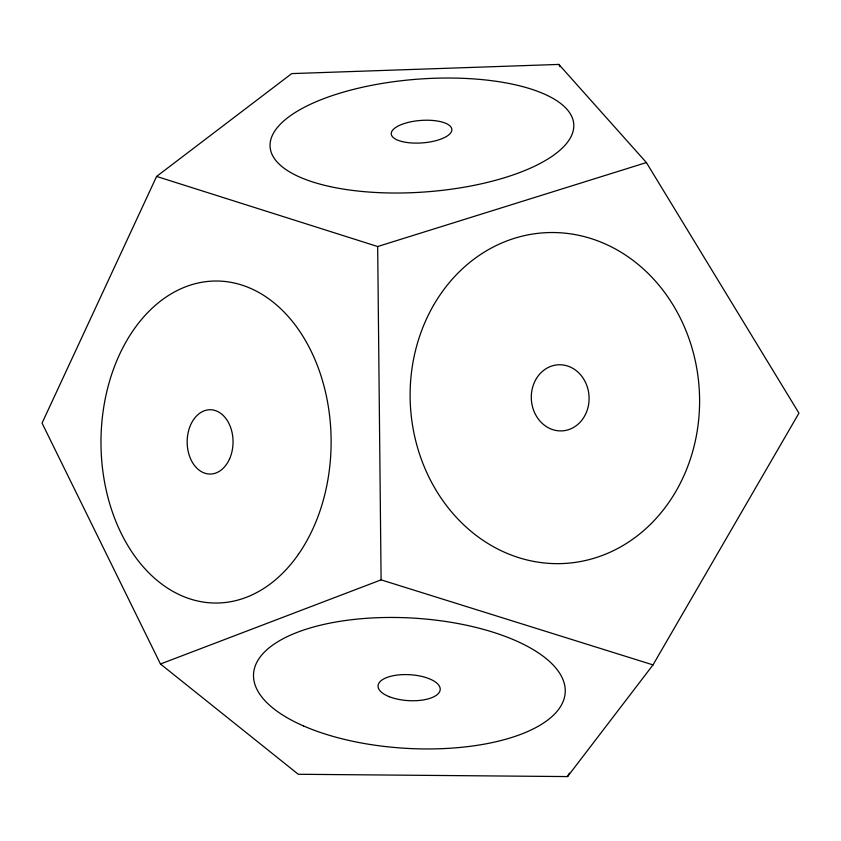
<?xml version="1.0" encoding="UTF-8"?>
<svg xmlns="http://www.w3.org/2000/svg" width="841" height="841" viewBox="0 0 841 841"><rect width="100%" height="100%" fill="white"/><g stroke="black" fill="none" stroke-linecap="round" stroke-linejoin="round"><path stroke-width="1.26" d="M156.605 176.431L42.05 423.097L160.463 664.001L298.292 774.277L567.57 776.579L653.005 664.895L798.95 413.141L646.393 162.565L558.855 64.421L291.732 73.598L156.605 176.431L377.672 246.529L646.393 162.565M567.57 776.579L569.378 773.1M160.463 664.001L381.099 579.859L653.005 664.895M558.855 64.421L560.085 66.723M377.672 246.529L381.099 579.859M303.527 725.951A156.1 65.209 3.4 0 0 561.389 705.105A156.1 65.209 3.4 0 0 363.196 618.566A156.1 65.209 3.4 0 0 303.527 725.951M298.387 554.366A161.009 115.07 -89.9 0 0 244.552 285.982A161.009 115.07 -89.9 0 0 105.272 485.793A161.009 115.07 -89.9 0 0 298.387 554.366M329.935 186.555A152.242 56.505 -4.3 0 0 572.595 132.899A152.242 56.505 -4.3 0 0 363.312 87.065A152.242 56.505 -4.3 0 0 329.935 186.555M433.472 305.409A165.656 144.652 86.2 0 0 547.239 563.239A165.656 144.652 86.2 0 0 683.838 325.614A165.656 144.652 86.2 0 0 433.472 305.409M389.32 696.716A31.138 12.983 3.4 0 0 439.79 691.323A31.138 12.983 3.4 0 0 398.256 674.955A31.138 12.983 3.4 0 0 389.32 696.716M229.635 458.744A32.158 22.949 -89.9 0 0 210.797 409.746A32.158 22.949 -89.9 0 0 189.908 457.189A32.158 22.949 -89.9 0 0 229.635 458.744M401.882 141.519A30.371 11.248 -4.3 0 0 451.354 131.785A30.371 11.248 -4.3 0 0 411.449 121.693A30.371 11.248 -4.3 0 0 401.882 141.519M536.442 378.482A33.104 28.888 86.2 0 0 557.793 430.75A33.104 28.888 86.2 0 0 586.335 384.263A33.104 28.888 86.2 0 0 536.442 378.482"/></g></svg>
